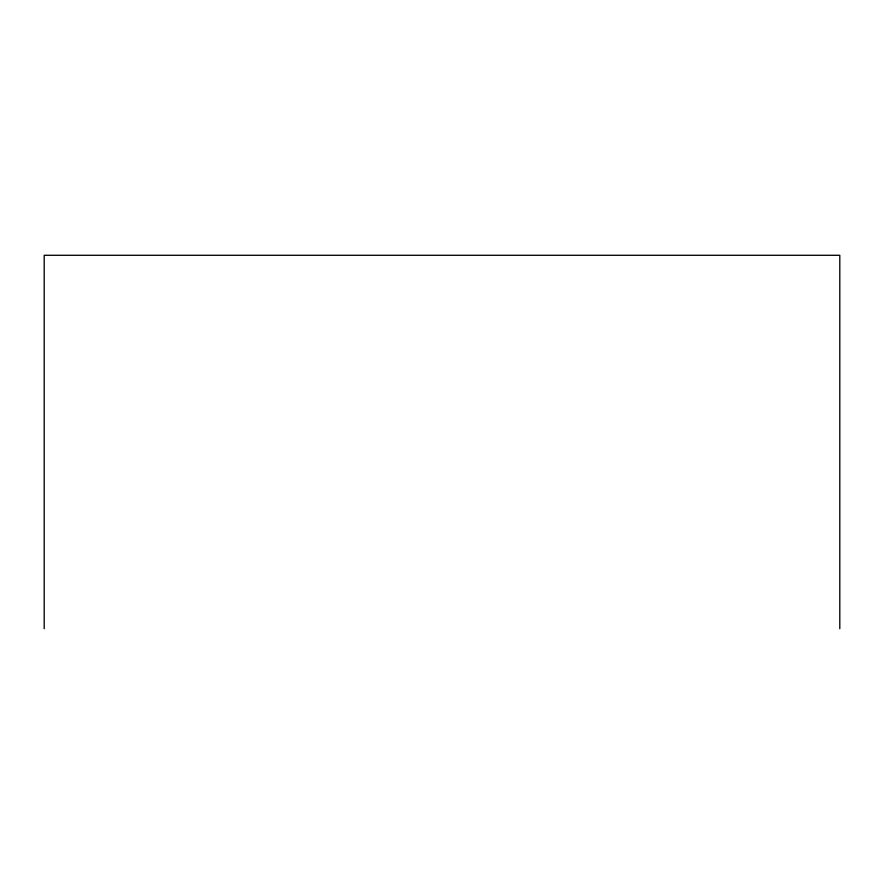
<?xml version="1.0" encoding="UTF-8"?>
<svg xmlns="http://www.w3.org/2000/svg" width="884" height="884" viewBox="0 0 884 884"><rect width="100%" height="100%" fill="white"/><g stroke="black" fill="none" stroke-linecap="round" stroke-linejoin="round"><path stroke-width="1.33" d="M839.8 628.712L839.8 255.288L44.2 255.288L44.2 628.712"/></g></svg>
